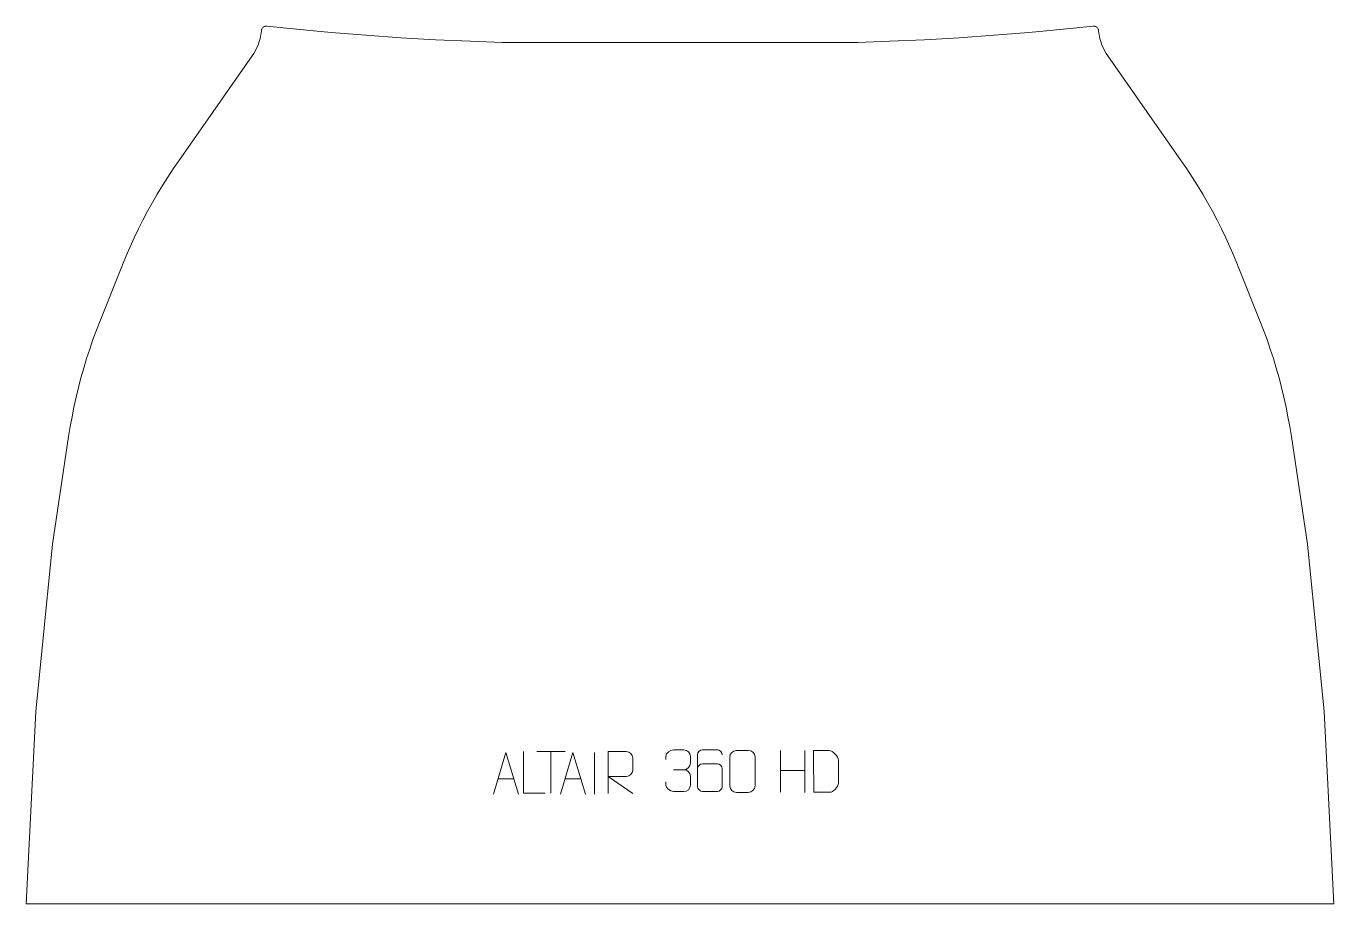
# Model space of a CAD drawing. Header units: millimetres. Extents: x -399 to 383, y 833 to 1357.
import ezdxf

# ---------------------------------------------------------------- set-up
doc = ezdxf.new("R2010")
doc.units = ezdxf.units.MM
doc.header["$MEASUREMENT"] = 0
doc.layers.add('layer 1', color=7, linetype='Continuous')

msp = doc.modelspace()

# ---------------------------------------------------------------- linework, layer by layer
at = {"layer": 'layer 1', "color": 242, "lineweight": 9}
msp.add_open_spline([(117.1166, 1348.3851), (117.1166, 1348.3851), (137.9611, 1349.3407), (137.9611, 1349.3407), (137.9611, 1349.3407), (137.9611, 1349.3407), (158.7918, 1350.5373), (158.7918, 1350.5373), (158.7918, 1350.5373), (158.7918, 1350.5373), (179.6089, 1351.9764), (179.6089, 1351.9764), (179.6089, 1351.9764), (179.6089, 1351.9764), (200.4067, 1353.6566), (200.4067, 1353.6566), (200.4067, 1353.6566), (200.4067, 1353.6566), (221.1843, 1355.5781), (221.1843, 1355.5781), (221.1843, 1355.5781), (221.1843, 1355.5781), (238.8649, 1357.4209), (238.8649, 1357.4209), (238.8649, 1357.4209), (238.8649, 1357.4209), (239.2698, 1357.4348), (239.2698, 1357.4348), (239.2698, 1357.4348), (239.2698, 1357.4348), (239.6717, 1357.3923), (239.6717, 1357.3923), (239.6717, 1357.3923), (239.6717, 1357.3923), (240.0649, 1357.2956), (240.0649, 1357.2956), (240.0649, 1357.2956), (240.0649, 1357.2956), (240.4399, 1357.1446), (240.4399, 1357.1446), (240.4399, 1357.1446), (240.4399, 1357.1446), (240.7909, 1356.9428), (240.7909, 1356.9428), (240.7909, 1356.9428), (240.7909, 1356.9428), (241.1106, 1356.6951), (241.1106, 1356.6951), (241.1106, 1356.6951), (241.1106, 1356.6951), (241.3934, 1356.405), (241.3934, 1356.405), (241.3934, 1356.405), (241.3934, 1356.405), (241.6326, 1356.0788), (241.6326, 1356.0788), (241.6326, 1356.0788), (241.6326, 1356.0788), (241.8239, 1355.7227), (241.8239, 1355.7227), (241.8239, 1355.7227), (241.8239, 1355.7227), (241.9652, 1355.3434), (241.9652, 1355.3434), (241.9652, 1355.3434), (241.9652, 1355.3434), (242.0523, 1354.9478), (242.0523, 1354.9478), (242.0523, 1354.9478), (242.0523, 1354.9478), (242.083, 1354.545), (242.083, 1354.545), (242.083, 1354.545), (242.083, 1354.545), (242.2798, 1352.9562), (242.2798, 1352.9562), (242.2798, 1352.9562), (242.2798, 1352.9562), (242.5572, 1351.3802), (242.5572, 1351.3802), (242.5572, 1351.3802), (242.5572, 1351.3802), (242.9142, 1349.8209), (242.9142, 1349.8209), (242.9142, 1349.8209), (242.9142, 1349.8209), (243.3523, 1348.2811), (243.3523, 1348.2811), (243.3523, 1348.2811), (243.3523, 1348.2811), (243.8674, 1346.7664), (243.8674, 1346.7664), (243.8674, 1346.7664), (243.8674, 1346.7664), (244.4606, 1345.2796), (244.4606, 1345.2796), (244.4606, 1345.2796), (244.4606, 1345.2796), (245.1291, 1343.8257), (245.1291, 1343.8257), (245.1291, 1343.8257), (245.1291, 1343.8257), (245.872, 1342.408), (245.872, 1342.408), (245.872, 1342.408), (245.872, 1342.408), (246.6861, 1341.0306), (246.6861, 1341.0306), (246.6861, 1341.0306), (246.6861, 1341.0306), (247.5694, 1339.6957), (247.5694, 1339.6957), (247.5694, 1339.6957), (247.5694, 1339.6957), (291.5064, 1276.9281), (291.5064, 1276.9281), (291.5064, 1276.9281), (291.5064, 1276.9281), (294.8499, 1272.0542), (294.8499, 1272.0542), (294.8499, 1272.0542), (294.8499, 1272.0542), (298.0987, 1267.1165), (298.0987, 1267.1165), (298.0987, 1267.1165), (298.0987, 1267.1165), (301.252, 1262.117), (301.252, 1262.117), (301.252, 1262.117), (301.252, 1262.117), (304.3087, 1257.0581), (304.3087, 1257.0581), (304.3087, 1257.0581), (304.3087, 1257.0581), (307.2686, 1251.9418), (307.2686, 1251.9418), (307.2686, 1251.9418), (307.2686, 1251.9418), (310.1297, 1246.7691), (310.1297, 1246.7691), (310.1297, 1246.7691), (310.1297, 1246.7691), (312.8896, 1241.5424), (312.8896, 1241.5424), (312.8896, 1241.5424), (312.8896, 1241.5424), (315.551, 1236.2646), (315.551, 1236.2646), (315.551, 1236.2646), (315.551, 1236.2646), (318.109, 1230.9358), (318.109, 1230.9358), (318.109, 1230.9358), (318.109, 1230.9358), (320.5652, 1225.56), (320.5652, 1225.56), (320.5652, 1225.56), (320.5652, 1225.56), (322.9172, 1220.1375), (322.9172, 1220.1375), (322.9172, 1220.1375), (322.9172, 1220.1375), (325.1649, 1214.6705), (325.1649, 1214.6705), (325.1649, 1214.6705), (325.1649, 1214.6705), (338.5489, 1181.2096), (338.5489, 1181.2096), (338.5489, 1181.2096), (338.5489, 1181.2096), (340.7159, 1175.6362), (340.7159, 1175.6362), (340.7159, 1175.6362), (340.7159, 1175.6362), (342.7757, 1170.0237), (342.7757, 1170.0237), (342.7757, 1170.0237), (342.7757, 1170.0237), (344.7258, 1164.3707), (344.7258, 1164.3707), (344.7258, 1164.3707), (344.7258, 1164.3707), (346.5665, 1158.6816), (346.5665, 1158.6816), (346.5665, 1158.6816), (346.5665, 1158.6816), (348.2966, 1152.9585), (348.2966, 1152.9585), (348.2966, 1152.9585), (348.2966, 1152.9585), (349.9175, 1147.2022), (349.9175, 1147.2022), (349.9175, 1147.2022), (349.9175, 1147.2022), (351.4256, 1141.4165), (351.4256, 1141.4165), (351.4256, 1141.4165), (351.4256, 1141.4165), (352.8222, 1135.6029), (352.8222, 1135.6029), (352.8222, 1135.6029), (352.8222, 1135.6029), (354.1059, 1129.7629), (354.1059, 1129.7629), (354.1059, 1129.7629), (354.1059, 1129.7629), (355.2773, 1123.8982), (355.2773, 1123.8982), (355.2773, 1123.8982), (355.2773, 1123.8982), (356.3359, 1118.0136), (356.3359, 1118.0136), (356.3359, 1118.0136), (356.3359, 1118.0136), (357.2795, 1112.1097), (357.2795, 1112.1097), (357.2795, 1112.1097), (357.2795, 1112.1097), (366.9329, 1047.7523), (366.9329, 1047.7523), (366.9329, 1047.7523), (366.9329, 1047.7523), (376.9328, 947.7559), (376.9328, 947.7559), (376.9328, 947.7559), (376.9328, 947.7559), (382.6824, 832.7604), (382.6824, 832.7604), (382.6824, 832.7604), (382.6824, 832.7604), (-398.7888, 832.7604), (-398.7888, 832.7604), (-398.7888, 832.7604), (-398.7888, 832.7604), (-393.0392, 947.7559), (-393.0392, 947.7559), (-393.0392, 947.7559), (-393.0392, 947.7559), (-383.0393, 1047.7523), (-383.0393, 1047.7523), (-383.0393, 1047.7523), (-383.0393, 1047.7523), (-373.3859, 1112.1097), (-373.3859, 1112.1097), (-373.3859, 1112.1097), (-373.3859, 1112.1097), (-372.442, 1118.0136), (-372.442, 1118.0136), (-372.442, 1118.0136), (-372.442, 1118.0136), (-371.3837, 1123.8982), (-371.3837, 1123.8982), (-371.3837, 1123.8982), (-371.3837, 1123.8982), (-370.2123, 1129.7629), (-370.2123, 1129.7629), (-370.2123, 1129.7629), (-370.2123, 1129.7629), (-368.9283, 1135.6029), (-368.9283, 1135.6029), (-368.9283, 1135.6029), (-368.9283, 1135.6029), (-367.532, 1141.4165), (-367.532, 1141.4165), (-367.532, 1141.4165), (-367.532, 1141.4165), (-366.0239, 1147.2022), (-366.0239, 1147.2022), (-366.0239, 1147.2022), (-366.0239, 1147.2022), (-364.403, 1152.9585), (-364.403, 1152.9585), (-364.403, 1152.9585), (-364.403, 1152.9585), (-362.6729, 1158.6816), (-362.6729, 1158.6816), (-362.6729, 1158.6816), (-362.6729, 1158.6816), (-360.8322, 1164.3707), (-360.8322, 1164.3707), (-360.8322, 1164.3707), (-360.8322, 1164.3707), (-358.8818, 1170.0237), (-358.8818, 1170.0237), (-358.8818, 1170.0237), (-358.8818, 1170.0237), (-356.822, 1175.6362), (-356.822, 1175.6362), (-356.822, 1175.6362), (-356.822, 1175.6362), (-354.655, 1181.2096), (-354.655, 1181.2096), (-354.655, 1181.2096), (-354.655, 1181.2096), (-341.2713, 1214.6705), (-341.2713, 1214.6705), (-341.2713, 1214.6705), (-341.2713, 1214.6705), (-339.0236, 1220.1375), (-339.0236, 1220.1375), (-339.0236, 1220.1375), (-339.0236, 1220.1375), (-336.6716, 1225.56), (-336.6716, 1225.56), (-336.6716, 1225.56), (-336.6716, 1225.56), (-334.2154, 1230.9358), (-334.2154, 1230.9358), (-334.2154, 1230.9358), (-334.2154, 1230.9358), (-331.6574, 1236.2646), (-331.6574, 1236.2646), (-331.6574, 1236.2646), (-331.6574, 1236.2646), (-328.9972, 1241.5424), (-328.9972, 1241.5424), (-328.9972, 1241.5424), (-328.9972, 1241.5424), (-326.2361, 1246.7691), (-326.2361, 1246.7691), (-326.2361, 1246.7691), (-326.2361, 1246.7691), (-323.375, 1251.9418), (-323.375, 1251.9418), (-323.375, 1251.9418), (-323.375, 1251.9418), (-320.416, 1257.0581), (-320.416, 1257.0581), (-320.416, 1257.0581), (-320.416, 1257.0581), (-317.3584, 1262.117), (-317.3584, 1262.117), (-317.3584, 1262.117), (-317.3584, 1262.117), (-314.2051, 1267.1165), (-314.2051, 1267.1165), (-314.2051, 1267.1165), (-314.2051, 1267.1165), (-310.9563, 1272.0542), (-310.9563, 1272.0542), (-310.9563, 1272.0542), (-310.9563, 1272.0542), (-307.6125, 1276.9281), (-307.6125, 1276.9281), (-307.6125, 1276.9281), (-307.6125, 1276.9281), (-263.6755, 1339.6957), (-263.6755, 1339.6957), (-263.6755, 1339.6957), (-263.6755, 1339.6957), (-262.7925, 1341.0306), (-262.7925, 1341.0306), (-262.7925, 1341.0306), (-262.7925, 1341.0306), (-261.9784, 1342.408), (-261.9784, 1342.408), (-261.9784, 1342.408), (-261.9784, 1342.408), (-261.2355, 1343.8257), (-261.2355, 1343.8257), (-261.2355, 1343.8257), (-261.2355, 1343.8257), (-260.567, 1345.2796), (-260.567, 1345.2796), (-260.567, 1345.2796), (-260.567, 1345.2796), (-259.9738, 1346.7664), (-259.9738, 1346.7664), (-259.9738, 1346.7664), (-259.9738, 1346.7664), (-259.4584, 1348.2811), (-259.4584, 1348.2811), (-259.4584, 1348.2811), (-259.4584, 1348.2811), (-259.0206, 1349.8209), (-259.0206, 1349.8209), (-259.0206, 1349.8209), (-259.0206, 1349.8209), (-258.6633, 1351.3802), (-258.6633, 1351.3802), (-258.6633, 1351.3802), (-258.6633, 1351.3802), (-258.3862, 1352.9562), (-258.3862, 1352.9562), (-258.3862, 1352.9562), (-258.3862, 1352.9562), (-258.1894, 1354.545), (-258.1894, 1354.545), (-258.1894, 1354.545), (-258.1894, 1354.545), (-258.1587, 1354.9478), (-258.1587, 1354.9478), (-258.1587, 1354.9478), (-258.1587, 1354.9478), (-258.0713, 1355.3434), (-258.0713, 1355.3434), (-258.0713, 1355.3434), (-258.0713, 1355.3434), (-257.9313, 1355.7227), (-257.9313, 1355.7227), (-257.9313, 1355.7227), (-257.9313, 1355.7227), (-257.7387, 1356.0788), (-257.7387, 1356.0788), (-257.7387, 1356.0788), (-257.7387, 1356.0788), (-257.4995, 1356.405), (-257.4995, 1356.405), (-257.4995, 1356.405), (-257.4995, 1356.405), (-257.217, 1356.6951), (-257.217, 1356.6951), (-257.217, 1356.6951), (-257.217, 1356.6951), (-256.897, 1356.9428), (-256.897, 1356.9428), (-256.897, 1356.9428), (-256.897, 1356.9428), (-256.5463, 1357.1446), (-256.5463, 1357.1446), (-256.5463, 1357.1446), (-256.5463, 1357.1446), (-256.1713, 1357.2956), (-256.1713, 1357.2956), (-256.1713, 1357.2956), (-256.1713, 1357.2956), (-255.7781, 1357.3923), (-255.7781, 1357.3923), (-255.7781, 1357.3923), (-255.7781, 1357.3923), (-255.3762, 1357.4348), (-255.3762, 1357.4348), (-255.3762, 1357.4348), (-255.3762, 1357.4348), (-254.9713, 1357.4209), (-254.9713, 1357.4209), (-254.9713, 1357.4209), (-254.9713, 1357.4209), (-237.2907, 1355.5781), (-237.2907, 1355.5781), (-237.2907, 1355.5781), (-237.2907, 1355.5781), (-216.5131, 1353.6566), (-216.5131, 1353.6566), (-216.5131, 1353.6566), (-216.5131, 1353.6566), (-195.7153, 1351.9764), (-195.7153, 1351.9764), (-195.7153, 1351.9764), (-195.7153, 1351.9764), (-174.8982, 1350.5373), (-174.8982, 1350.5373), (-174.8982, 1350.5373), (-174.8982, 1350.5373), (-154.0675, 1349.3407), (-154.0675, 1349.3407), (-154.0675, 1349.3407), (-154.0675, 1349.3407), (-133.2227, 1348.3851), (-133.2227, 1348.3851), (-133.2227, 1348.3851), (-133.2227, 1348.3851), (-114.3933, 1347.7422), (-114.3933, 1347.7422), (-114.3933, 1347.7422), (-114.3933, 1347.7422), (98.2869, 1347.7422), (98.2869, 1347.7422), (98.2869, 1347.7422), (98.2869, 1347.7422), (117.1166, 1348.3851), (117.1166, 1348.3851)], degree=3, knots=[0, 0, 0, 0, 0.00840336, 0.00840336, 0.00840336, 0.00840336, 0.01680672, 0.01680672, 0.01680672, 0.01680672, 0.02521008, 0.02521008, 0.02521008, 0.02521008, 0.03361345, 0.03361345, 0.03361345, 0.03361345, 0.04201681, 0.04201681, 0.04201681, 0.04201681, 0.05042017, 0.05042017, 0.05042017, 0.05042017, 0.05882353, 0.05882353, 0.05882353, 0.05882353, 0.06722689, 0.06722689, 0.06722689, 0.06722689, 0.07563025, 0.07563025, 0.07563025, 0.07563025, 0.08403361, 0.08403361, 0.08403361, 0.08403361, 0.09243697, 0.09243697, 0.09243697, 0.09243697, 0.10084034, 0.10084034, 0.10084034, 0.10084034, 0.1092437, 0.1092437, 0.1092437, 0.1092437, 0.11764706, 0.11764706, 0.11764706, 0.11764706, 0.12605042, 0.12605042, 0.12605042, 0.12605042, 0.13445378, 0.13445378, 0.13445378, 0.13445378, 0.14285714, 0.14285714, 0.14285714, 0.14285714, 0.1512605, 0.1512605, 0.1512605, 0.1512605, 0.15966387, 0.15966387, 0.15966387, 0.15966387, 0.16806723, 0.16806723, 0.16806723, 0.16806723, 0.17647059, 0.17647059, 0.17647059, 0.17647059, 0.18487395, 0.18487395, 0.18487395, 0.18487395, 0.19327731, 0.19327731, 0.19327731, 0.19327731, 0.20168067, 0.20168067, 0.20168067, 0.20168067, 0.21008403, 0.21008403, 0.21008403, 0.21008403, 0.21848739, 0.21848739, 0.21848739, 0.21848739, 0.22689076, 0.22689076, 0.22689076, 0.22689076, 0.23529412, 0.23529412, 0.23529412, 0.23529412, 0.24369748, 0.24369748, 0.24369748, 0.24369748, 0.25210084, 0.25210084, 0.25210084, 0.25210084, 0.2605042, 0.2605042, 0.2605042, 0.2605042, 0.26890756, 0.26890756, 0.26890756, 0.26890756, 0.27731092, 0.27731092, 0.27731092, 0.27731092, 0.28571429, 0.28571429, 0.28571429, 0.28571429, 0.29411765, 0.29411765, 0.29411765, 0.29411765, 0.30252101, 0.30252101, 0.30252101, 0.30252101, 0.31092437, 0.31092437, 0.31092437, 0.31092437, 0.31932773, 0.31932773, 0.31932773, 0.31932773, 0.32773109, 0.32773109, 0.32773109, 0.32773109, 0.33613445, 0.33613445, 0.33613445, 0.33613445, 0.34453782, 0.34453782, 0.34453782, 0.34453782, 0.35294118, 0.35294118, 0.35294118, 0.35294118, 0.36134454, 0.36134454, 0.36134454, 0.36134454, 0.3697479, 0.3697479, 0.3697479, 0.3697479, 0.37815126, 0.37815126, 0.37815126, 0.37815126, 0.38655462, 0.38655462, 0.38655462, 0.38655462, 0.39495798, 0.39495798, 0.39495798, 0.39495798, 0.40336134, 0.40336134, 0.40336134, 0.40336134, 0.41176471, 0.41176471, 0.41176471, 0.41176471, 0.42016807, 0.42016807, 0.42016807, 0.42016807, 0.42857143, 0.42857143, 0.42857143, 0.42857143, 0.43697479, 0.43697479, 0.43697479, 0.43697479, 0.44537815, 0.44537815, 0.44537815, 0.44537815, 0.45378151, 0.45378151, 0.45378151, 0.45378151, 0.46218487, 0.46218487, 0.46218487, 0.46218487, 0.47058824, 0.47058824, 0.47058824, 0.47058824, 0.4789916, 0.4789916, 0.4789916, 0.4789916, 0.48739496, 0.48739496, 0.48739496, 0.48739496, 0.49579832, 0.49579832, 0.49579832, 0.49579832, 0.50420168, 0.50420168, 0.50420168, 0.50420168, 0.51260504, 0.51260504, 0.51260504, 0.51260504, 0.5210084, 0.5210084, 0.5210084, 0.5210084, 0.52941176, 0.52941176, 0.52941176, 0.52941176, 0.53781513, 0.53781513, 0.53781513, 0.53781513, 0.54621849, 0.54621849, 0.54621849, 0.54621849, 0.55462185, 0.55462185, 0.55462185, 0.55462185, 0.56302521, 0.56302521, 0.56302521, 0.56302521, 0.57142857, 0.57142857, 0.57142857, 0.57142857, 0.57983193, 0.57983193, 0.57983193, 0.57983193, 0.58823529, 0.58823529, 0.58823529, 0.58823529, 0.59663866, 0.59663866, 0.59663866, 0.59663866, 0.60504202, 0.60504202, 0.60504202, 0.60504202, 0.61344538, 0.61344538, 0.61344538, 0.61344538, 0.62184874, 0.62184874, 0.62184874, 0.62184874, 0.6302521, 0.6302521, 0.6302521, 0.6302521, 0.63865546, 0.63865546, 0.63865546, 0.63865546, 0.64705882, 0.64705882, 0.64705882, 0.64705882, 0.65546218, 0.65546218, 0.65546218, 0.65546218, 0.66386555, 0.66386555, 0.66386555, 0.66386555, 0.67226891, 0.67226891, 0.67226891, 0.67226891, 0.68067227, 0.68067227, 0.68067227, 0.68067227, 0.68907563, 0.68907563, 0.68907563, 0.68907563, 0.69747899, 0.69747899, 0.69747899, 0.69747899, 0.70588235, 0.70588235, 0.70588235, 0.70588235, 0.71428571, 0.71428571, 0.71428571, 0.71428571, 0.72268908, 0.72268908, 0.72268908, 0.72268908, 0.73109244, 0.73109244, 0.73109244, 0.73109244, 0.7394958, 0.7394958, 0.7394958, 0.7394958, 0.74789916, 0.74789916, 0.74789916, 0.74789916, 0.75630252, 0.75630252, 0.75630252, 0.75630252, 0.76470588, 0.76470588, 0.76470588, 0.76470588, 0.77310924, 0.77310924, 0.77310924, 0.77310924, 0.78151261, 0.78151261, 0.78151261, 0.78151261, 0.78991597, 0.78991597, 0.78991597, 0.78991597, 0.79831933, 0.79831933, 0.79831933, 0.79831933, 0.80672269, 0.80672269, 0.80672269, 0.80672269, 0.81512605, 0.81512605, 0.81512605, 0.81512605, 0.82352941, 0.82352941, 0.82352941, 0.82352941, 0.83193277, 0.83193277, 0.83193277, 0.83193277, 0.84033613, 0.84033613, 0.84033613, 0.84033613, 0.8487395, 0.8487395, 0.8487395, 0.8487395, 0.85714286, 0.85714286, 0.85714286, 0.85714286, 0.86554622, 0.86554622, 0.86554622, 0.86554622, 0.87394958, 0.87394958, 0.87394958, 0.87394958, 0.88235294, 0.88235294, 0.88235294, 0.88235294, 0.8907563, 0.8907563, 0.8907563, 0.8907563, 0.89915966, 0.89915966, 0.89915966, 0.89915966, 0.90756303, 0.90756303, 0.90756303, 0.90756303, 0.91596639, 0.91596639, 0.91596639, 0.91596639, 0.92436975, 0.92436975, 0.92436975, 0.92436975, 0.93277311, 0.93277311, 0.93277311, 0.93277311, 0.94117647, 0.94117647, 0.94117647, 0.94117647, 0.94957983, 0.94957983, 0.94957983, 0.94957983, 0.95798319, 0.95798319, 0.95798319, 0.95798319, 0.96638655, 0.96638655, 0.96638655, 0.96638655, 0.97478992, 0.97478992, 0.97478992, 0.97478992, 0.98319328, 0.98319328, 0.98319328, 0.98319328, 1, 1, 1, 1], dxfattribs=at)
at = {"layer": 'layer 1', "color": 250, "lineweight": 9}
for points, knots in [([(-119.5433, 898.3085), (-119.5433, 898.3085), (-112.1723, 923.262), (-112.1723, 923.262), (-112.1723, 923.262), (-112.1723, 923.262), (-104.6024, 898.3085), (-104.6024, 898.3085)], [0, 0, 0, 0, 0.33333333, 0.33333333, 0.33333333, 0.33333333, 1, 1, 1, 1]), ([(-88.7267, 898.8762), (-88.7267, 898.8762), (-101.6758, 898.8762), (-101.6758, 898.8762), (-101.6758, 898.8762), (-101.6758, 898.8762), (-101.6758, 923.8298), (-101.6758, 923.8298)], [0, 0, 0, 0, 0.33333333, 0.33333333, 0.33333333, 0.33333333, 1, 1, 1, 1]), ([(-79.5433, 898.3085), (-79.5433, 898.3085), (-72.1723, 923.262), (-72.1723, 923.262), (-72.1723, 923.262), (-72.1723, 923.262), (-64.6024, 898.3085), (-64.6024, 898.3085)], [0, 0, 0, 0, 0.33333333, 0.33333333, 0.33333333, 0.33333333, 1, 1, 1, 1]), ([(-50.9463, 898.7997), (-50.9463, 898.7997), (-50.9463, 923.7532), (-50.9463, 923.7532), (-50.9463, 923.7532), (-47.3515, 923.7532), (-43.756, 923.7532), (-40.1608, 923.7532), (-40.1608, 923.7532), (-37.8355, 923.7155), (-36.2782, 922.2255), (-36.2823, 919.8591), (-36.2823, 919.8591), (-36.2827, 917.8236), (-36.2827, 914.7642), (-36.2823, 912.7282), (-36.2823, 912.7282), (-36.2888, 910.8527), (-38.1011, 908.9109), (-40.1106, 908.8918), (-40.1106, 908.8918), (-40.1106, 908.8918), (-50.9463, 908.8918), (-50.9463, 908.8918), (-50.9463, 908.8918), (-50.9463, 908.8918), (-36.2916, 898.7997), (-36.2916, 898.7997)], [0, 0, 0, 0, 0.125, 0.125, 0.125, 0.125, 0.25, 0.25, 0.25, 0.25, 0.375, 0.375, 0.375, 0.375, 0.5, 0.5, 0.5, 0.5, 0.625, 0.625, 0.625, 0.625, 0.75, 0.75, 0.75, 0.75, 1, 1, 1, 1]), ([(-16.5658, 919.1455), (-16.5658, 919.1455), (-16.5658, 921.0027), (-16.5658, 921.0027), (-16.5658, 921.0027), (-16.5801, 922.7446), (-13.9156, 924.8627), (-11.8565, 924.84), (-11.8565, 924.84), (-9.7924, 924.84), (-7.7284, 924.84), (-5.6647, 924.84), (-5.6647, 924.84), (-3.4702, 924.8488), (-1.8719, 923.002), (-1.8275, 921.0899), (-1.8275, 921.0899), (-1.8279, 919.6548), (-1.8279, 918.2197), (-1.8275, 916.7842), (-1.8275, 916.7842), (-1.8761, 915.1307), (-3.4787, 912.9007), (-5.677, 912.9107), (-5.677, 912.9107), (-3.4733, 912.8995), (-1.8653, 911.0963), (-1.8113, 909.0368), (-1.8113, 909.0368), (-1.8117, 907.2521), (-1.8117, 905.4674), (-1.8113, 903.6823), (-1.8113, 903.6823), (-1.8012, 901.6209), (-3.8561, 899.8578), (-5.677, 899.8659), (-5.677, 899.8659), (-7.7423, 899.8662), (-9.8075, 899.8662), (-11.8731, 899.8659), (-11.8731, 899.8659), (-14.0417, 899.8774), (-16.5727, 902.2776), (-16.5913, 903.7394), (-16.5913, 903.7394), (-16.5913, 903.7394), (-16.5913, 905.648), (-16.5913, 905.648)], [0, 0, 0, 0, 0.07692308, 0.07692308, 0.07692308, 0.07692308, 0.15384615, 0.15384615, 0.15384615, 0.15384615, 0.23076923, 0.23076923, 0.23076923, 0.23076923, 0.30769231, 0.30769231, 0.30769231, 0.30769231, 0.38461538, 0.38461538, 0.38461538, 0.38461538, 0.46153846, 0.46153846, 0.46153846, 0.46153846, 0.53846154, 0.53846154, 0.53846154, 0.53846154, 0.61538462, 0.61538462, 0.61538462, 0.61538462, 0.69230769, 0.69230769, 0.69230769, 0.69230769, 0.76923077, 0.76923077, 0.76923077, 0.76923077, 0.84615385, 0.84615385, 0.84615385, 0.84615385, 1, 1, 1, 1]), ([(17.2287, 921.8937), (17.2046, 923.2332), (15.8484, 924.8864), (14.2765, 924.8521), (14.2765, 924.8521), (11.2917, 924.8518), (8.3065, 924.8518), (5.3211, 924.8521), (5.3211, 924.8521), (4.102, 924.867), (2.3738, 923.4294), (2.3688, 921.8937), (2.3688, 921.8937), (2.3691, 915.5332), (2.3691, 909.1724), (2.3688, 902.8117), (2.3688, 902.8117), (2.3735, 901.6488), (4.102, 899.8777), (5.3211, 899.8533), (5.3211, 899.8533), (8.3065, 899.8536), (11.2917, 899.8536), (14.2765, 899.8533), (14.2765, 899.8533), (15.5546, 899.8971), (17.2243, 901.5116), (17.2287, 902.8117), (17.2287, 902.8117), (17.2287, 906.395), (17.2287, 909.9781), (17.2287, 913.5608), (17.2287, 913.5608), (17.1902, 915.039), (15.6075, 916.4719), (14.2765, 916.4699), (14.2765, 916.4699), (11.2917, 916.4702), (8.3065, 916.4702), (5.3211, 916.4699), (5.3211, 916.4699), (3.9916, 916.4749), (2.3486, 914.9676), (2.3903, 913.5391)], [0, 0, 0, 0, 0.08333333, 0.08333333, 0.08333333, 0.08333333, 0.16666667, 0.16666667, 0.16666667, 0.16666667, 0.25, 0.25, 0.25, 0.25, 0.33333333, 0.33333333, 0.33333333, 0.33333333, 0.41666667, 0.41666667, 0.41666667, 0.41666667, 0.5, 0.5, 0.5, 0.5, 0.58333333, 0.58333333, 0.58333333, 0.58333333, 0.66666667, 0.66666667, 0.66666667, 0.66666667, 0.75, 0.75, 0.75, 0.75, 0.83333333, 0.83333333, 0.83333333, 0.83333333, 1, 1, 1, 1]), ([(25.6614, 924.3996), (28.0275, 924.3996), (30.394, 924.3996), (32.7605, 924.3996), (32.7605, 924.3996), (34.741, 924.4352), (36.767, 922.9409), (36.7941, 920.4988), (36.7941, 920.4988), (36.7937, 914.7414), (36.7937, 908.9836), (36.7941, 903.2254), (36.7941, 903.2254), (36.652, 900.8978), (34.9456, 899.4155), (32.7605, 899.4047), (32.7605, 899.4047), (30.3881, 899.4051), (28.0157, 899.4051), (25.6437, 899.4047), (25.6437, 899.4047), (23.6852, 899.2991), (21.6788, 901.187), (21.6902, 903.208), (21.6902, 903.208), (21.6906, 908.9886), (21.6906, 914.7689), (21.6902, 920.5487), (21.6902, 920.5487), (21.6945, 922.6907), (23.4716, 924.4132), (25.6614, 924.3996)], [0, 0, 0, 0, 0.11111111, 0.11111111, 0.11111111, 0.11111111, 0.22222222, 0.22222222, 0.22222222, 0.22222222, 0.33333333, 0.33333333, 0.33333333, 0.33333333, 0.44444444, 0.44444444, 0.44444444, 0.44444444, 0.55555556, 0.55555556, 0.55555556, 0.55555556, 0.66666667, 0.66666667, 0.66666667, 0.66666667, 0.77777778, 0.77777778, 0.77777778, 0.77777778, 1, 1, 1, 1]), ([(71.8498, 899.4517), (74.1816, 899.4521), (79.1318, 899.4281), (81.4633, 899.4278), (81.4633, 899.4278), (83.3883, 899.3224), (86.7069, 902.864), (86.6957, 904.8813), (86.6957, 904.8813), (86.6953, 910.6514), (86.6953, 912.8211), (86.6957, 918.5904), (86.6957, 918.5904), (86.6914, 920.7285), (83.3169, 924.3886), (81.1645, 924.3751), (81.1645, 924.3751), (78.8388, 924.3751), (74.1145, 924.3751), (71.7884, 924.3751), (71.7884, 924.3751), (71.7888, 918.6282), (71.8501, 905.199), (71.8498, 899.4517)], [0, 0, 0, 0, 0.14285714, 0.14285714, 0.14285714, 0.14285714, 0.28571429, 0.28571429, 0.28571429, 0.28571429, 0.42857143, 0.42857143, 0.42857143, 0.42857143, 0.57142857, 0.57142857, 0.57142857, 0.57142857, 0.71428571, 0.71428571, 0.71428571, 0.71428571, 1, 1, 1, 1])]:
    msp.add_open_spline(points, degree=3, knots=knots, dxfattribs=at)
for points in [[(-93.6948, 923.8063), (-93.6948, 923.8063), (-76.7076, 923.8063), (-76.7076, 923.8063)], [(-85.201, 898.8763), (-85.201, 898.8763), (-85.201, 923.8298), (-85.201, 923.8298)], [(-59.0728, 923.2723), (-59.0728, 923.2723), (-59.0728, 898.2982), (-59.0728, 898.2982)], [(51.9204, 924.3771), (51.9204, 924.3771), (51.9204, 899.5996), (51.9204, 899.5996)], [(66.5637, 924.3771), (66.5637, 924.3771), (66.5637, 899.4236), (66.5637, 899.4236)], [(-116.8207, 907.5579), (-116.8207, 907.5579), (-107.325, 907.5579), (-107.325, 907.5579)], [(-76.8207, 907.5579), (-76.8207, 907.5579), (-67.325, 907.5579), (-67.325, 907.5579)], [(-11.8561, 912.9003), (-11.8561, 912.9003), (-5.6597, 912.9003), (-5.6597, 912.9003)], [(51.9204, 912.4948), (51.9204, 912.4948), (66.5637, 912.4952), (66.5637, 912.4952)]]:
    msp.add_open_spline(points, degree=3, dxfattribs=at)

doc.saveas('drawing.dxf')
